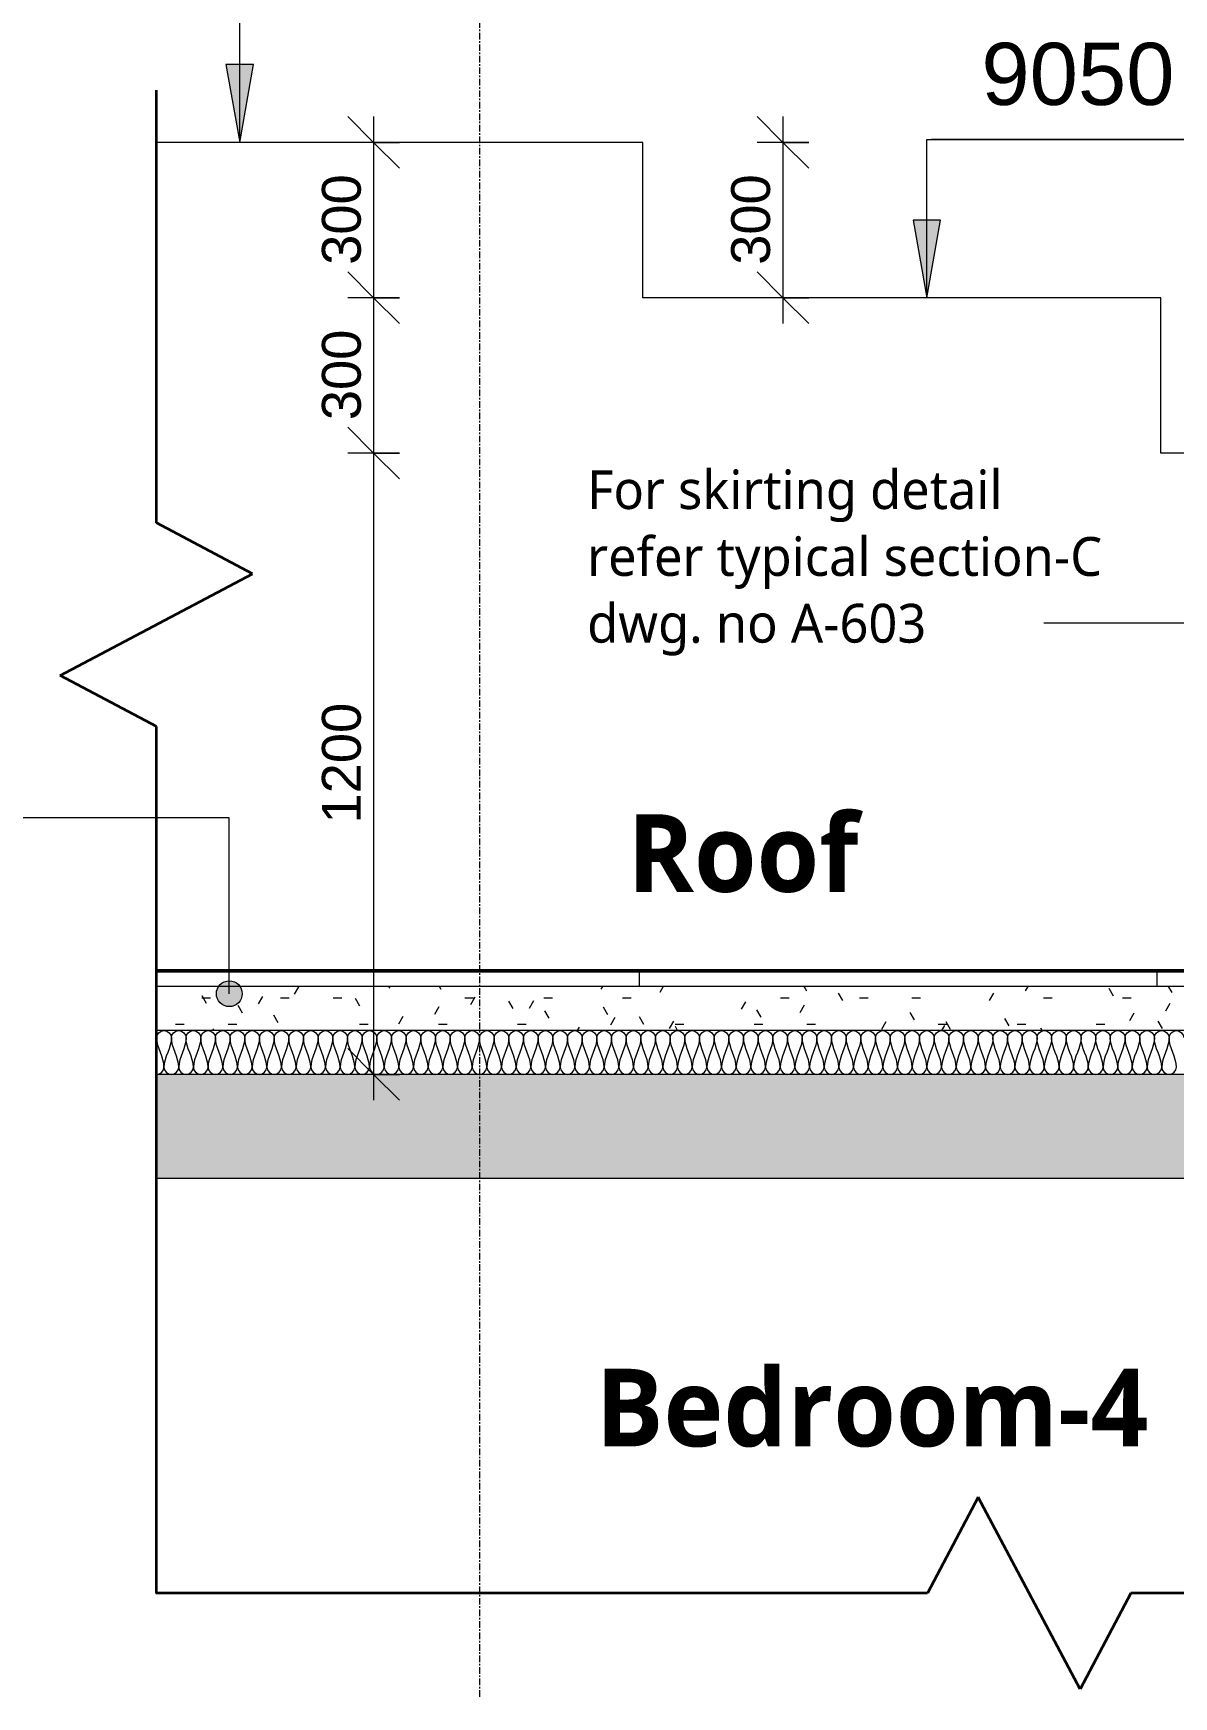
# Model space of a CAD drawing. Header units: millimetres. Extents: x -25665 to 25841, y -6376 to 15610.
# Drawn here: x 19182 to 21385, y 6348 to 9561 of the extents above; entities that cross this region are included whole.
import ezdxf

# ---------------------------------------------------------------- set-up
doc = ezdxf.new("R2010")
doc.units = ezdxf.units.MM
doc.linetypes.add('Grid Line', pattern=[22.225, 12.7, -3.175, 3.175, -3.175])
for name, color, linetype, lineweight in [('A-ANNO-DIMS', 211, 'Continuous', 9), ('A-ANNO-DIMS-50', 211, 'Continuous', 9), ('A-AREA-IDEN', 2, 'Continuous', 9), ('A-DETL', 90, 'Continuous', 9), ('A-DETL-GENF', 92, 'Continuous', 9), ('A-DETL-MEDM', 33, 'Continuous', 25), ('A-DETL-THIN', 151, 'Continuous', 9), ('A-FLOR', 192, 'Continuous', 9), ('A-FLOR-MCUT', 51, 'Continuous', 9), ('A-FLOR-PATT', 8, 'Continuous', 35), ('A-WALL', 113, 'Continuous', 9), ('G-ANNO-DIMS', 111, 'Continuous', 9), ('G-ANNO-TEXT', 231, 'Continuous', 9), ('S-GRID', 1, 'Continuous', 9)]:
    doc.layers.add(name, color=color, linetype=linetype, lineweight=lineweight)
doc.styles.add('Arial_10', font='arial.ttf', dxfattribs={"height": 75})
doc.styles.add('Arial_11', font='arial.ttf', dxfattribs={"height": 120})
doc.styles.add('Lucida Sans Unicode_3', font='l_10646.ttf', dxfattribs={"height": 75})
doc.styles.add('Lucida Sans Unicode_B', font='', dxfattribs={"height": 150})
doc.styles.get('Lucida Sans Unicode_B').set_extended_font_data('Lucida Sans Unicode', bold=True)
doc.dimstyles.new('100_2', dxfattribs={"dimscale": 304.8, "dimtxt": 76.519455, "dimasz": 0.328084, "dimexe": 0.164042, "dimexo": 0.0625, "dimgap": 0.008202, "dimtad": 1, "dimdec": 0, "dimzin": 0, "dimdsep": 46, "dimtxsty": 'Arial_10', "dimblk1": 'OBLIQUE', "dimblk2": 'OBLIQUE', "dimsah": 1, "dimcen": 0.09, "dimdle": 0.164042, "dimazin": 0, "dimtfac": 1, "dimtdec": 4, "dimtix": 1, "dimtmove": 0, "dimatfit": 3, "dimfxl": 0.164042, "dimfxlon": 1, "dimtvp": 1, "dimtolj": 1, "dimtzin": 0, "dimarcsym": 2})

# ---------------------------------------------------------------- blocks, each defined once
blk = doc.blocks.new('M_Break Line1 - M_Break Line-1717217-Section 6')
at = {"layer": 'A-DETL-MEDM', "lineweight": 35}
for p, q in [((4097.5, 8614.9), (4097.5, 9450.5)), ((4283, 8516.6), (4097.5, 8614.9)), ((3911.9, 8320.1), (4283, 8516.6)), ((4097.5, 8221.9), (3911.9, 8320.1)), ((4097.5, 6548.2), (4097.5, 8221.9))]:
    blk.add_line(p, q, dxfattribs=at)
blk = doc.blocks.new('M_Break Line1 - M_Break Line-1717547-Section 6')
at = {"layer": 'A-DETL-MEDM', "lineweight": 35}
for p, q in [((5684.7, 6733.8), (5586.5, 6548.2)), ((5881.2, 6362.7), (5684.7, 6733.8)), ((5586.5, 6548.2), (4096.3, 6548.2)), ((5979.5, 6548.2), (5881.2, 6362.7)), ((7448, 6548.2), (5979.5, 6548.2))]:
    blk.add_line(p, q, dxfattribs=at)
blk = doc.blocks.new('DIMBLOCK57-Section 6')
at = {"layer": 'A-ANNO-DIMS-50', "transparency": 16777216}
for p, q in [((19839.7, 9350), (19789.7, 9400)), ((19839.7, 9400), (19839.7, 9050)), ((19889.7, 9350), (19789.7, 9350)), ((19839.7, 9350), (19889.7, 9300)), ((19839.7, 9350), (19889.7, 9350)), ((19839.7, 9050), (19789.7, 9100)), ((19889.7, 9050), (19789.7, 9050)), ((19839.7, 9050), (19889.7, 9000)), ((19839.7, 9050), (19889.7, 9050))]:
    blk.add_line(p, q, dxfattribs=at)
at = {"layer": 'A-ANNO-DIMS-50', "color": 0, "transparency": 16777216, "insert": (19739.8, 9113.5), "char_height": 75, "width": 207.662, "attachment_point": 1, "rotation": 90, "line_spacing_factor": 0.941778, "style": 'Arial_10'}
blk.add_mtext('300', dxfattribs=at)
blk = doc.blocks.new('_Oblique')
at = {"color": 0, "linetype": 'ByBlock', "lineweight": -2}
blk.add_line((-0.5, -0.5), (0.5, 0.5), dxfattribs=at)
blk = doc.blocks.new('DIMBLOCK58-Section 6')
at = {"layer": 'A-ANNO-DIMS-50', "transparency": 16777216}
for p, q in [((19839.7, 9050), (19789.7, 9100)), ((19889.7, 9050), (19789.7, 9050)), ((19839.7, 9050), (19839.7, 8750)), ((19839.7, 9050), (19889.7, 9000)), ((19839.7, 9050), (19889.7, 9050)), ((19839.7, 8750), (19789.7, 8800)), ((19889.7, 8750), (19789.7, 8750)), ((19839.7, 8750), (19889.7, 8700)), ((19839.7, 8750), (19889.7, 8750))]:
    blk.add_line(p, q, dxfattribs=at)
at = {"layer": 'A-ANNO-DIMS-50', "color": 0, "transparency": 16777216, "insert": (19739.8, 8813.5), "char_height": 75, "width": 207.662, "attachment_point": 1, "rotation": 90, "line_spacing_factor": 0.941778, "style": 'Arial_10'}
blk.add_mtext('300', dxfattribs=at)
blk = doc.blocks.new('DIMBLOCK59-Section 6')
at = {"layer": 'A-ANNO-DIMS-50', "transparency": 16777216}
for p, q in [((19839.7, 8750), (19789.7, 8800)), ((19889.7, 8750), (19789.7, 8750)), ((19839.7, 8750), (19839.7, 7500)), ((19839.7, 8750), (19889.7, 8700)), ((19839.7, 8750), (19889.7, 8750)), ((19839.7, 7550), (19789.7, 7600)), ((19889.7, 7550), (19789.7, 7550)), ((19839.7, 7550), (19889.7, 7500)), ((19839.7, 7550), (19889.7, 7550))]:
    blk.add_line(p, q, dxfattribs=at)
at = {"layer": 'A-ANNO-DIMS-50', "color": 0, "transparency": 16777216, "insert": (19739.8, 8034.6), "char_height": 75, "width": 276.883, "attachment_point": 1, "rotation": 90, "line_spacing_factor": 0.941778, "style": 'Arial_10'}
blk.add_mtext('1200', dxfattribs=at)
blk = doc.blocks.new('DIMBLOCK62-Section 6')
at = {"layer": 'A-ANNO-DIMS-50', "transparency": 16777216}
for p, q in [((20630, 9350), (20580, 9400)), ((20630, 9400), (20630, 9000)), ((20680, 9350), (20580, 9350)), ((20630, 9350), (20680, 9300)), ((20630, 9350), (20680, 9350)), ((20630, 9050), (20580, 9100)), ((20680, 9050), (20580, 9050)), ((20630, 9050), (20680, 9000)), ((20630, 9050), (20680, 9050))]:
    blk.add_line(p, q, dxfattribs=at)
at = {"layer": 'A-ANNO-DIMS-50', "color": 0, "transparency": 16777216, "insert": (20530.1, 9113.5), "char_height": 75, "width": 207.662, "attachment_point": 1, "rotation": 90, "line_spacing_factor": 0.941778, "style": 'Arial_10'}
blk.add_mtext('300', dxfattribs=at)
blk = doc.blocks.new('Spot Elevations - Standard-23738-Section 6')
at = {"layer": 'G-ANNO-DIMS'}
h = blk.add_hatch(color=256, dxfattribs=at)
edge = h.paths.add_edge_path()
edge.add_line((3506.9, 9727.3), (3406.9, 9727.3))
edge.add_arc((3506.9, 9727.3), 100, 90, 180, ccw=False)
edge.add_line((3506.9, 9827.3), (3506.9, 9727.3))
h = blk.add_hatch(color=256, dxfattribs=at)
edge = h.paths.add_edge_path()
edge.add_line((3506.9, 9727.3), (3606.9, 9727.3))
edge.add_arc((3506.9, 9727.3), 100, 270, 360, ccw=False)
edge.add_line((3506.9, 9627.3), (3506.9, 9727.3))
for p, q in [((3506.9, 9577.3), (3506.9, 9877.3)), ((3356.9, 9727.3), (4206.9, 9727.3))]:
    blk.add_line(p, q, dxfattribs=at)
blk.add_circle((3506.9, 9727.3), 100, dxfattribs=at)

msp = doc.modelspace()

# ---------------------------------------------------------------- hatches: boundary and pattern name
at = {"layer": 'A-DETL-GENF', "lineweight": 18}
msp.add_hatch(color=55, dxfattribs=at).paths.add_polyline_path([(22109.8, 7050), (22359.8, 7050), (22359.8, 7750), (22459.8, 7750), (22459.8, 8750), (22159.8, 8750), (22159.8, 7550), (19420.1, 7550), (19420.1, 7350), (22109.8, 7350)])
at = {"layer": 'A-FLOR-PATT', "lineweight": 18}
h = msp.add_hatch(dxfattribs=at)
h.set_pattern_fill('FP_20', color=256, style=0, pattern_type=2)
h.set_pattern_definition([(90, (22352.3, 4650), (-1000, 6e-14), [])])
h.paths.add_polyline_path([(21919.8, 7720), (21909.8, 7750), (19420.1, 7750), (19420.1, 7720), (21909.8, 7720)])
h = msp.add_hatch(dxfattribs=at)
h.set_pattern_fill('FP_21', color=256, style=0, pattern_type=2)
h.set_pattern_definition([(0, (22352.31, 4650), (203.2, 50.8), [16.764, -135.636, 16.764, -135.636, -812.8]), (0, (22352.31, 4650), (203.2, 50.8), [-304.8, 16.764, -288.036, 16.764, -135.636, -355.6]), (0, (22352.31, 4650), (203.2, 50.8), [-762, 16.764, -84.836, 16.764, -237.236]), (120, (22428.51, 4675.4), (-145.5941, 150.57636), [16.764, -135.636, 16.764, -135.636, -812.8]), (120, (22428.51, 4675.4), (-145.5941, 150.57636), [-304.8, 16.764, -288.036, 16.764, -135.636, -355.6]), (120, (22428.51, 4675.4), (-145.5941, 150.57636), [-762, 16.764, -84.836, 16.764, -237.236]), (240, (22453.91, 4777), (-57.6059, -201.37636), [16.764, -135.636, 16.764, -135.636, -812.8]), (240, (22453.91, 4777), (-57.6059, -201.37636), [-304.8, 16.764, -288.036, 16.764, -135.636, -355.6]), (240, (22453.91, 4777), (-57.6059, -201.37636), [-762, 16.764, -84.836, 16.764, -237.236])])
h.paths.add_polyline_path([(21919.8, 7635), (22159.8, 7635), (22159.8, 7720), (19420.1, 7720), (19420.1, 7635), (21909.8, 7635)])
at = {"layer": 'G-ANNO-DIMS'}
for points in [[(19581, 9350), (19607.4, 9500), (19554.5, 9500)], [(20908.1, 9050), (20934.6, 9200), (20881.7, 9200)]]:
    msp.add_hatch(color=256, dxfattribs=at).paths.add_polyline_path(points)
at = {"layer": 'G-ANNO-TEXT'}
h = msp.add_hatch(color=7, dxfattribs=at)
edge = h.paths.add_edge_path()
edge.add_arc((19560.9, 7705.9), 25, 0, 360)

# ---------------------------------------------------------------- linework, layer by layer
at = {"layer": 'A-DETL', "lineweight": 18}
for points in [[(19420.6, 7622.1), (19420.6, 7621.7), (19420.7, 7621.2), (19420.7, 7620.8)], [(19420.7, 7620.8), (19420.7, 7619.9), (19420.6, 7618.9), (19420.6, 7618)], [(19420.7, 7620.8), (19420.7, 7627.5), (19434.8, 7642.5), (19449, 7627.5), (19449, 7620.8)], [(19434.8, 7564.2), (19434.8, 7583.6), (19420.7, 7601.4), (19420.7, 7620.8)], [(19449, 7620.8), (19449, 7601.4), (19434.8, 7583.6), (19434.8, 7564.2)], [(19449, 7620.8), (19449, 7627.5), (19463.2, 7642.5), (19477.3, 7627.5), (19477.3, 7620.8)], [(19463.2, 7564.2), (19463.2, 7583.6), (19449, 7601.4), (19449, 7620.8)], [(19477.3, 7620.8), (19477.3, 7601.4), (19463.2, 7583.6), (19463.2, 7564.2)], [(19477.3, 7620.8), (19477.3, 7627.5), (19491.5, 7642.5), (19505.7, 7627.5), (19505.7, 7620.8)], [(19491.5, 7564.2), (19491.5, 7583.6), (19477.3, 7601.4), (19477.3, 7620.8)], [(19505.7, 7620.8), (19505.7, 7601.4), (19491.5, 7583.6), (19491.5, 7564.2)], [(19505.7, 7620.8), (19505.7, 7627.5), (19519.8, 7642.5), (19534, 7627.5), (19534, 7620.8)], [(19519.8, 7564.2), (19519.8, 7583.6), (19505.7, 7601.4), (19505.7, 7620.8)], [(19534, 7620.8), (19534, 7601.4), (19519.8, 7583.6), (19519.8, 7564.2)], [(19534, 7620.8), (19534, 7627.5), (19548.2, 7642.5), (19562.3, 7627.5), (19562.3, 7620.8)], [(19548.2, 7564.2), (19548.2, 7583.6), (19534, 7601.4), (19534, 7620.8)], [(19562.3, 7620.8), (19562.3, 7601.4), (19548.2, 7583.6), (19548.2, 7564.2)], [(19562.3, 7620.8), (19562.3, 7627.5), (19576.5, 7642.5), (19590.7, 7627.5), (19590.7, 7620.8)], [(19576.5, 7564.2), (19576.5, 7583.6), (19562.3, 7601.4), (19562.3, 7620.8)], [(19590.7, 7620.8), (19590.7, 7601.4), (19576.5, 7583.6), (19576.5, 7564.2)], [(19590.7, 7620.8), (19590.7, 7627.5), (19604.8, 7642.5), (19619, 7627.5), (19619, 7620.8)], [(19604.8, 7564.2), (19604.8, 7583.6), (19590.7, 7601.4), (19590.7, 7620.8)], [(19619, 7620.8), (19619, 7601.4), (19604.8, 7583.6), (19604.8, 7564.2)], [(19619, 7620.8), (19619, 7627.5), (19633.2, 7642.5), (19647.3, 7627.5), (19647.3, 7620.8)], [(19633.2, 7564.2), (19633.2, 7583.6), (19619, 7601.4), (19619, 7620.8)], [(19647.3, 7620.8), (19647.3, 7601.4), (19633.2, 7583.6), (19633.2, 7564.2)], [(19647.3, 7620.8), (19647.3, 7627.5), (19661.5, 7642.5), (19675.7, 7627.5), (19675.7, 7620.8)], [(19661.5, 7564.2), (19661.5, 7583.6), (19647.3, 7601.4), (19647.3, 7620.8)], [(19675.7, 7620.8), (19675.7, 7601.4), (19661.5, 7583.6), (19661.5, 7564.2)], [(19675.7, 7620.8), (19675.7, 7627.5), (19689.8, 7642.5), (19704, 7627.5), (19704, 7620.8)], [(19689.8, 7564.2), (19689.8, 7583.6), (19675.7, 7601.4), (19675.7, 7620.8)], [(19704, 7620.8), (19704, 7601.4), (19689.8, 7583.6), (19689.8, 7564.2)], [(19704, 7620.8), (19704, 7627.5), (19718.2, 7642.5), (19732.3, 7627.5), (19732.3, 7620.8)], [(19718.2, 7564.2), (19718.2, 7583.6), (19704, 7601.4), (19704, 7620.8)], [(19732.3, 7620.8), (19732.3, 7601.4), (19718.2, 7583.6), (19718.2, 7564.2)], [(19732.3, 7620.8), (19732.3, 7627.5), (19746.5, 7642.5), (19760.7, 7627.5), (19760.7, 7620.8)], [(19746.5, 7564.2), (19746.5, 7583.6), (19732.3, 7601.4), (19732.3, 7620.8)], [(19760.7, 7620.8), (19760.7, 7601.4), (19746.5, 7583.6), (19746.5, 7564.2)], [(19760.7, 7620.8), (19760.7, 7627.5), (19774.8, 7642.5), (19789, 7627.5), (19789, 7620.8)], [(19774.8, 7564.2), (19774.8, 7583.6), (19760.7, 7601.4), (19760.7, 7620.8)], [(19789, 7620.8), (19789, 7601.4), (19774.8, 7583.6), (19774.8, 7564.2)], [(19789, 7620.8), (19789, 7627.5), (19803.2, 7642.5), (19817.3, 7627.5), (19817.3, 7620.8)], [(19803.2, 7564.2), (19803.2, 7583.6), (19789, 7601.4), (19789, 7620.8)], [(19817.3, 7620.8), (19817.3, 7601.4), (19803.2, 7583.6), (19803.2, 7564.2)], [(19817.3, 7620.8), (19817.3, 7627.5), (19831.5, 7642.5), (19845.7, 7627.5), (19845.7, 7620.8)], [(19831.5, 7564.2), (19831.5, 7583.6), (19817.3, 7601.4), (19817.3, 7620.8)], [(19845.7, 7620.8), (19845.7, 7601.4), (19831.5, 7583.6), (19831.5, 7564.2)], [(19845.7, 7620.8), (19845.7, 7627.5), (19859.8, 7642.5), (19874, 7627.5), (19874, 7620.8)], [(19859.8, 7564.2), (19859.8, 7583.6), (19845.7, 7601.4), (19845.7, 7620.8)], [(19874, 7620.8), (19874, 7601.4), (19859.8, 7583.6), (19859.8, 7564.2)], [(19874, 7620.8), (19874, 7627.5), (19888.2, 7642.5), (19902.3, 7627.5), (19902.3, 7620.8)], [(19888.2, 7564.2), (19888.2, 7583.6), (19874, 7601.4), (19874, 7620.8)], [(19902.3, 7620.8), (19902.3, 7601.4), (19888.2, 7583.6), (19888.2, 7564.2)], [(19902.3, 7620.8), (19902.3, 7627.5), (19916.5, 7642.5), (19930.7, 7627.5), (19930.7, 7620.8)], [(19916.5, 7564.2), (19916.5, 7583.6), (19902.3, 7601.4), (19902.3, 7620.8)], [(19930.7, 7620.8), (19930.7, 7601.4), (19916.5, 7583.6), (19916.5, 7564.2)], [(19930.7, 7620.8), (19930.7, 7627.5), (19944.8, 7642.5), (19959, 7627.5), (19959, 7620.8)], [(19944.8, 7564.2), (19944.8, 7583.6), (19930.7, 7601.4), (19930.7, 7620.8)], [(19959, 7620.8), (19959, 7601.4), (19944.8, 7583.6), (19944.8, 7564.2)], [(19959, 7620.8), (19959, 7627.5), (19973.2, 7642.5), (19987.3, 7627.5), (19987.3, 7620.8)], [(19973.2, 7564.2), (19973.2, 7583.6), (19959, 7601.4), (19959, 7620.8)], [(19987.3, 7620.8), (19987.3, 7601.4), (19973.2, 7583.6), (19973.2, 7564.2)], [(19987.3, 7620.8), (19987.3, 7627.5), (20001.5, 7642.5), (20015.7, 7627.5), (20015.7, 7620.8)], [(20001.5, 7564.2), (20001.5, 7583.6), (19987.3, 7601.4), (19987.3, 7620.8)], [(20015.7, 7620.8), (20015.7, 7601.4), (20001.5, 7583.6), (20001.5, 7564.2)], [(20015.7, 7620.8), (20015.7, 7627.5), (20029.8, 7642.5), (20044, 7627.5), (20044, 7620.8)], [(20029.8, 7564.2), (20029.8, 7583.6), (20015.7, 7601.4), (20015.7, 7620.8)], [(20044, 7620.8), (20044, 7601.4), (20029.8, 7583.6), (20029.8, 7564.2)], [(20044, 7620.8), (20044, 7627.5), (20058.2, 7642.5), (20072.3, 7627.5), (20072.3, 7620.8)], [(20058.2, 7564.2), (20058.2, 7583.6), (20044, 7601.4), (20044, 7620.8)], [(20072.3, 7620.8), (20072.3, 7601.4), (20058.2, 7583.6), (20058.2, 7564.2)], [(20072.3, 7620.8), (20072.3, 7627.5), (20086.5, 7642.5), (20100.7, 7627.5), (20100.7, 7620.8)], [(20086.5, 7564.2), (20086.5, 7583.6), (20072.3, 7601.4), (20072.3, 7620.8)], [(20100.7, 7620.8), (20100.7, 7601.4), (20086.5, 7583.6), (20086.5, 7564.2)], [(20100.7, 7620.8), (20100.7, 7627.5), (20114.8, 7642.5), (20129, 7627.5), (20129, 7620.8)], [(20114.8, 7564.2), (20114.8, 7583.6), (20100.7, 7601.4), (20100.7, 7620.8)], [(20129, 7620.8), (20129, 7601.4), (20114.8, 7583.6), (20114.8, 7564.2)], [(20129, 7620.8), (20129, 7627.5), (20143.2, 7642.5), (20157.3, 7627.5), (20157.3, 7620.8)], [(20143.2, 7564.2), (20143.2, 7583.6), (20129, 7601.4), (20129, 7620.8)], [(20157.3, 7620.8), (20157.3, 7601.4), (20143.2, 7583.6), (20143.2, 7564.2)], [(20157.3, 7620.8), (20157.3, 7627.5), (20171.5, 7642.5), (20185.7, 7627.5), (20185.7, 7620.8)], [(20171.5, 7564.2), (20171.5, 7583.6), (20157.3, 7601.4), (20157.3, 7620.8)], [(20185.7, 7620.8), (20185.7, 7601.4), (20171.5, 7583.6), (20171.5, 7564.2)], [(20185.7, 7620.8), (20185.7, 7627.5), (20199.8, 7642.5), (20214, 7627.5), (20214, 7620.8)], [(20199.8, 7564.2), (20199.8, 7583.6), (20185.7, 7601.4), (20185.7, 7620.8)], [(20214, 7620.8), (20214, 7601.4), (20199.8, 7583.6), (20199.8, 7564.2)], [(20214, 7620.8), (20214, 7627.5), (20228.2, 7642.5), (20242.3, 7627.5), (20242.3, 7620.8)], [(20228.2, 7564.2), (20228.2, 7583.6), (20214, 7601.4), (20214, 7620.8)], [(20242.3, 7620.8), (20242.3, 7601.4), (20228.2, 7583.6), (20228.2, 7564.2)], [(20242.3, 7620.8), (20242.3, 7627.5), (20256.5, 7642.5), (20270.7, 7627.5), (20270.7, 7620.8)], [(20256.5, 7564.2), (20256.5, 7583.6), (20242.3, 7601.4), (20242.3, 7620.8)], [(20270.7, 7620.8), (20270.7, 7601.4), (20256.5, 7583.6), (20256.5, 7564.2)], [(20270.7, 7620.8), (20270.7, 7627.5), (20284.8, 7642.5), (20299, 7627.5), (20299, 7620.8)], [(20284.8, 7564.2), (20284.8, 7583.6), (20270.7, 7601.4), (20270.7, 7620.8)], [(20299, 7620.8), (20299, 7601.4), (20284.8, 7583.6), (20284.8, 7564.2)], [(20299, 7620.8), (20299, 7627.5), (20313.2, 7642.5), (20327.3, 7627.5), (20327.3, 7620.8)], [(20313.2, 7564.2), (20313.2, 7583.6), (20299, 7601.4), (20299, 7620.8)], [(20327.3, 7620.8), (20327.3, 7601.4), (20313.2, 7583.6), (20313.2, 7564.2)], [(20327.3, 7620.8), (20327.3, 7627.5), (20341.5, 7642.5), (20355.7, 7627.5), (20355.7, 7620.8)], [(20341.5, 7564.2), (20341.5, 7583.6), (20327.3, 7601.4), (20327.3, 7620.8)], [(20355.7, 7620.8), (20355.7, 7601.4), (20341.5, 7583.6), (20341.5, 7564.2)], [(20355.7, 7620.8), (20355.7, 7627.5), (20369.8, 7642.5), (20384, 7627.5), (20384, 7620.8)], [(20369.8, 7564.2), (20369.8, 7583.6), (20355.7, 7601.4), (20355.7, 7620.8)], [(20384, 7620.8), (20384, 7601.4), (20369.8, 7583.6), (20369.8, 7564.2)], [(20384, 7620.8), (20384, 7627.5), (20398.2, 7642.5), (20412.3, 7627.5), (20412.3, 7620.8)], [(20398.2, 7564.2), (20398.2, 7583.6), (20384, 7601.4), (20384, 7620.8)], [(20412.3, 7620.8), (20412.3, 7601.4), (20398.2, 7583.6), (20398.2, 7564.2)], [(20412.3, 7620.8), (20412.3, 7627.5), (20426.5, 7642.5), (20440.7, 7627.5), (20440.7, 7620.8)], [(20426.5, 7564.2), (20426.5, 7583.6), (20412.3, 7601.4), (20412.3, 7620.8)], [(20440.7, 7620.8), (20440.7, 7601.4), (20426.5, 7583.6), (20426.5, 7564.2)], [(20440.7, 7620.8), (20440.7, 7627.5), (20454.8, 7642.5), (20469, 7627.5), (20469, 7620.8)], [(20454.8, 7564.2), (20454.8, 7583.6), (20440.7, 7601.4), (20440.7, 7620.8)], [(20469, 7620.8), (20469, 7601.4), (20454.8, 7583.6), (20454.8, 7564.2)], [(20469, 7620.8), (20469, 7627.5), (20483.2, 7642.5), (20497.3, 7627.5), (20497.3, 7620.8)], [(20483.2, 7564.2), (20483.2, 7583.6), (20469, 7601.4), (20469, 7620.8)], [(20497.3, 7620.8), (20497.3, 7601.4), (20483.2, 7583.6), (20483.2, 7564.2)], [(20497.3, 7620.8), (20497.3, 7627.5), (20511.5, 7642.5), (20525.7, 7627.5), (20525.7, 7620.8)], [(20511.5, 7564.2), (20511.5, 7583.6), (20497.3, 7601.4), (20497.3, 7620.8)], [(20525.7, 7620.8), (20525.7, 7601.4), (20511.5, 7583.6), (20511.5, 7564.2)], [(20525.7, 7620.8), (20525.7, 7627.5), (20539.8, 7642.5), (20554, 7627.5), (20554, 7620.8)], [(20539.8, 7564.2), (20539.8, 7583.6), (20525.7, 7601.4), (20525.7, 7620.8)], [(20554, 7620.8), (20554, 7601.4), (20539.8, 7583.6), (20539.8, 7564.2)], [(20554, 7620.8), (20554, 7627.5), (20568.2, 7642.5), (20582.3, 7627.5), (20582.3, 7620.8)], [(20568.2, 7564.2), (20568.2, 7583.6), (20554, 7601.4), (20554, 7620.8)], [(20582.3, 7620.8), (20582.3, 7601.4), (20568.2, 7583.6), (20568.2, 7564.2)], [(20582.3, 7620.8), (20582.3, 7627.5), (20596.5, 7642.5), (20610.7, 7627.5), (20610.7, 7620.8)], [(20596.5, 7564.2), (20596.5, 7583.6), (20582.3, 7601.4), (20582.3, 7620.8)], [(20610.7, 7620.8), (20610.7, 7601.4), (20596.5, 7583.6), (20596.5, 7564.2)], [(20610.7, 7620.8), (20610.7, 7627.5), (20624.8, 7642.5), (20639, 7627.5), (20639, 7620.8)], [(20624.8, 7564.2), (20624.8, 7583.6), (20610.7, 7601.4), (20610.7, 7620.8)], [(20639, 7620.8), (20639, 7601.4), (20624.8, 7583.6), (20624.8, 7564.2)], [(20639, 7620.8), (20639, 7627.5), (20653.2, 7642.5), (20667.3, 7627.5), (20667.3, 7620.8)], [(20653.2, 7564.2), (20653.2, 7583.6), (20639, 7601.4), (20639, 7620.8)], [(20667.3, 7620.8), (20667.3, 7601.4), (20653.2, 7583.6), (20653.2, 7564.2)], [(20667.3, 7620.8), (20667.3, 7627.5), (20681.5, 7642.5), (20695.7, 7627.5), (20695.7, 7620.8)], [(20681.5, 7564.2), (20681.5, 7583.6), (20667.3, 7601.4), (20667.3, 7620.8)], [(20695.7, 7620.8), (20695.7, 7601.4), (20681.5, 7583.6), (20681.5, 7564.2)], [(20695.7, 7620.8), (20695.7, 7627.5), (20709.8, 7642.5), (20724, 7627.5), (20724, 7620.8)], [(20709.8, 7564.2), (20709.8, 7583.6), (20695.7, 7601.4), (20695.7, 7620.8)], [(20724, 7620.8), (20724, 7601.4), (20709.8, 7583.6), (20709.8, 7564.2)], [(20724, 7620.8), (20724, 7627.5), (20738.2, 7642.5), (20752.3, 7627.5), (20752.3, 7620.8)], [(20738.2, 7564.2), (20738.2, 7583.6), (20724, 7601.4), (20724, 7620.8)], [(20752.3, 7620.8), (20752.3, 7601.4), (20738.2, 7583.6), (20738.2, 7564.2)], [(20752.3, 7620.8), (20752.3, 7627.5), (20766.5, 7642.5), (20780.7, 7627.5), (20780.7, 7620.8)], [(20766.5, 7564.2), (20766.5, 7583.6), (20752.3, 7601.4), (20752.3, 7620.8)], [(20780.7, 7620.8), (20780.7, 7601.4), (20766.5, 7583.6), (20766.5, 7564.2)], [(20780.7, 7620.8), (20780.7, 7627.5), (20794.8, 7642.5), (20809, 7627.5), (20809, 7620.8)], [(20794.8, 7564.2), (20794.8, 7583.6), (20780.7, 7601.4), (20780.7, 7620.8)], [(20809, 7620.8), (20809, 7601.4), (20794.8, 7583.6), (20794.8, 7564.2)], [(20809, 7620.8), (20809, 7627.5), (20823.2, 7642.5), (20837.3, 7627.5), (20837.3, 7620.8)], [(20823.2, 7564.2), (20823.2, 7583.6), (20809, 7601.4), (20809, 7620.8)], [(20837.3, 7620.8), (20837.3, 7601.4), (20823.2, 7583.6), (20823.2, 7564.2)], [(20837.3, 7620.8), (20837.3, 7627.5), (20851.5, 7642.5), (20865.7, 7627.5), (20865.7, 7620.8)], [(20851.5, 7564.2), (20851.5, 7583.6), (20837.3, 7601.4), (20837.3, 7620.8)], [(20865.7, 7620.8), (20865.7, 7601.4), (20851.5, 7583.6), (20851.5, 7564.2)], [(20865.7, 7620.8), (20865.7, 7627.5), (20879.8, 7642.5), (20894, 7627.5), (20894, 7620.8)], [(20879.8, 7564.2), (20879.8, 7583.6), (20865.7, 7601.4), (20865.7, 7620.8)], [(20894, 7620.8), (20894, 7601.4), (20879.8, 7583.6), (20879.8, 7564.2)], [(20894, 7620.8), (20894, 7627.5), (20908.2, 7642.5), (20922.3, 7627.5), (20922.3, 7620.8)], [(20908.2, 7564.2), (20908.2, 7583.6), (20894, 7601.4), (20894, 7620.8)], [(20922.3, 7620.8), (20922.3, 7601.4), (20908.2, 7583.6), (20908.2, 7564.2)], [(20922.3, 7620.8), (20922.3, 7627.5), (20936.5, 7642.5), (20950.7, 7627.5), (20950.7, 7620.8)], [(20936.5, 7564.2), (20936.5, 7583.6), (20922.3, 7601.4), (20922.3, 7620.8)], [(20950.7, 7620.8), (20950.7, 7601.4), (20936.5, 7583.6), (20936.5, 7564.2)], [(20950.7, 7620.8), (20950.7, 7627.5), (20964.8, 7642.5), (20979, 7627.5), (20979, 7620.8)], [(20964.8, 7564.2), (20964.8, 7583.6), (20950.7, 7601.4), (20950.7, 7620.8)], [(20979, 7620.8), (20979, 7601.4), (20964.8, 7583.6), (20964.8, 7564.2)], [(20979, 7620.8), (20979, 7627.5), (20993.2, 7642.5), (21007.3, 7627.5), (21007.3, 7620.8)], [(20993.2, 7564.2), (20993.2, 7583.6), (20979, 7601.4), (20979, 7620.8)], [(21007.3, 7620.8), (21007.3, 7601.4), (20993.2, 7583.6), (20993.2, 7564.2)], [(21007.3, 7620.8), (21007.3, 7627.5), (21021.5, 7642.5), (21035.7, 7627.5), (21035.7, 7620.8)], [(21021.5, 7564.2), (21021.5, 7583.6), (21007.3, 7601.4), (21007.3, 7620.8)], [(21035.7, 7620.8), (21035.7, 7601.4), (21021.5, 7583.6), (21021.5, 7564.2)], [(21035.7, 7620.8), (21035.7, 7627.5), (21049.8, 7642.5), (21064, 7627.5), (21064, 7620.8)], [(21049.8, 7564.2), (21049.8, 7583.6), (21035.7, 7601.4), (21035.7, 7620.8)], [(21064, 7620.8), (21064, 7601.4), (21049.8, 7583.6), (21049.8, 7564.2)], [(21064, 7620.8), (21064, 7627.5), (21078.2, 7642.5), (21092.3, 7627.5), (21092.3, 7620.8)], [(21078.2, 7564.2), (21078.2, 7583.6), (21064, 7601.4), (21064, 7620.8)], [(21092.3, 7620.8), (21092.3, 7601.4), (21078.2, 7583.6), (21078.2, 7564.2)], [(21092.3, 7620.8), (21092.3, 7627.5), (21106.5, 7642.5), (21120.7, 7627.5), (21120.7, 7620.8)], [(21106.5, 7564.2), (21106.5, 7583.6), (21092.3, 7601.4), (21092.3, 7620.8)], [(21120.7, 7620.8), (21120.7, 7601.4), (21106.5, 7583.6), (21106.5, 7564.2)], [(21120.7, 7620.8), (21120.7, 7627.5), (21134.8, 7642.5), (21149, 7627.5), (21149, 7620.8)], [(21134.8, 7564.2), (21134.8, 7583.6), (21120.7, 7601.4), (21120.7, 7620.8)], [(21149, 7620.8), (21149, 7601.4), (21134.8, 7583.6), (21134.8, 7564.2)], [(21149, 7620.8), (21149, 7627.5), (21163.2, 7642.5), (21177.3, 7627.5), (21177.3, 7620.8)], [(21163.2, 7564.2), (21163.2, 7583.6), (21149, 7601.4), (21149, 7620.8)], [(21177.3, 7620.8), (21177.3, 7601.4), (21163.2, 7583.6), (21163.2, 7564.2)], [(21177.3, 7620.8), (21177.3, 7627.5), (21191.5, 7642.5), (21205.7, 7627.5), (21205.7, 7620.8)], [(21191.5, 7564.2), (21191.5, 7583.6), (21177.3, 7601.4), (21177.3, 7620.8)], [(21205.7, 7620.8), (21205.7, 7601.4), (21191.5, 7583.6), (21191.5, 7564.2)], [(21205.7, 7620.8), (21205.7, 7627.5), (21219.8, 7642.5), (21234, 7627.5), (21234, 7620.8)], [(21219.8, 7564.2), (21219.8, 7583.6), (21205.7, 7601.4), (21205.7, 7620.8)], [(21234, 7620.8), (21234, 7601.4), (21219.8, 7583.6), (21219.8, 7564.2)], [(21234, 7620.8), (21234, 7627.5), (21248.2, 7642.5), (21262.3, 7627.5), (21262.3, 7620.8)], [(21248.2, 7564.2), (21248.2, 7583.6), (21234, 7601.4), (21234, 7620.8)], [(21262.3, 7620.8), (21262.3, 7601.4), (21248.2, 7583.6), (21248.2, 7564.2)], [(21262.3, 7620.8), (21262.3, 7627.5), (21276.5, 7642.5), (21290.7, 7627.5), (21290.7, 7620.8)], [(21276.5, 7564.2), (21276.5, 7583.6), (21262.3, 7601.4), (21262.3, 7620.8)], [(21290.7, 7620.8), (21290.7, 7601.4), (21276.5, 7583.6), (21276.5, 7564.2)], [(21290.7, 7620.8), (21290.7, 7627.5), (21304.8, 7642.5), (21319, 7627.5), (21319, 7620.8)], [(21304.8, 7564.2), (21304.8, 7583.6), (21290.7, 7601.4), (21290.7, 7620.8)], [(21319, 7620.8), (21319, 7601.4), (21304.8, 7583.6), (21304.8, 7564.2)], [(21319, 7620.8), (21319, 7627.5), (21333.2, 7642.5), (21347.3, 7627.5), (21347.3, 7620.8)], [(21333.2, 7564.2), (21333.2, 7583.6), (21319, 7601.4), (21319, 7620.8)], [(21347.3, 7620.8), (21347.3, 7601.4), (21333.2, 7583.6), (21333.2, 7564.2)], [(21347.3, 7620.8), (21347.3, 7627.5), (21361.5, 7642.5), (21375.7, 7627.5), (21375.7, 7620.8)], [(21361.5, 7564.2), (21361.5, 7583.6), (21347.3, 7601.4), (21347.3, 7620.8)], [(21375.7, 7620.8), (21375.7, 7601.4), (21361.5, 7583.6), (21361.5, 7564.2)], [(21375.7, 7620.8), (21375.7, 7627.5), (21389.8, 7642.5), (21404, 7627.5), (21404, 7620.8)], [(21389.8, 7564.2), (21389.8, 7583.6), (21375.7, 7601.4), (21375.7, 7620.8)], [(19420.7, 7550), (19427.7, 7550), (19434.8, 7557.5), (19434.8, 7564.2)], [(19434.8, 7564.2), (19434.8, 7557.5), (19449, 7542.5), (19463.2, 7557.5), (19463.2, 7564.2)], [(19463.2, 7564.2), (19463.2, 7557.5), (19477.3, 7542.5), (19491.5, 7557.5), (19491.5, 7564.2)], [(19491.5, 7564.2), (19491.5, 7557.5), (19505.7, 7542.5), (19519.8, 7557.5), (19519.8, 7564.2)], [(19519.8, 7564.2), (19519.8, 7557.5), (19534, 7542.5), (19548.2, 7557.5), (19548.2, 7564.2)], [(19548.2, 7564.2), (19548.2, 7557.5), (19562.3, 7542.5), (19576.5, 7557.5), (19576.5, 7564.2)], [(19576.5, 7564.2), (19576.5, 7557.5), (19590.7, 7542.5), (19604.8, 7557.5), (19604.8, 7564.2)], [(19604.8, 7564.2), (19604.8, 7557.5), (19619, 7542.5), (19633.2, 7557.5), (19633.2, 7564.2)], [(19633.2, 7564.2), (19633.2, 7557.5), (19647.3, 7542.5), (19661.5, 7557.5), (19661.5, 7564.2)], [(19661.5, 7564.2), (19661.5, 7557.5), (19675.7, 7542.5), (19689.8, 7557.5), (19689.8, 7564.2)], [(19689.8, 7564.2), (19689.8, 7557.5), (19704, 7542.5), (19718.2, 7557.5), (19718.2, 7564.2)], [(19718.2, 7564.2), (19718.2, 7557.5), (19732.3, 7542.5), (19746.5, 7557.5), (19746.5, 7564.2)], [(19746.5, 7564.2), (19746.5, 7557.5), (19760.7, 7542.5), (19774.8, 7557.5), (19774.8, 7564.2)], [(19774.8, 7564.2), (19774.8, 7557.5), (19789, 7542.5), (19803.2, 7557.5), (19803.2, 7564.2)], [(19803.2, 7564.2), (19803.2, 7557.5), (19817.3, 7542.5), (19831.5, 7557.5), (19831.5, 7564.2)], [(19831.5, 7564.2), (19831.5, 7557.5), (19845.7, 7542.5), (19859.8, 7557.5), (19859.8, 7564.2)], [(19859.8, 7564.2), (19859.8, 7557.5), (19874, 7542.5), (19888.2, 7557.5), (19888.2, 7564.2)], [(19888.2, 7564.2), (19888.2, 7557.5), (19902.3, 7542.5), (19916.5, 7557.5), (19916.5, 7564.2)], [(19916.5, 7564.2), (19916.5, 7557.5), (19930.7, 7542.5), (19944.8, 7557.5), (19944.8, 7564.2)], [(19944.8, 7564.2), (19944.8, 7557.5), (19959, 7542.5), (19973.2, 7557.5), (19973.2, 7564.2)], [(19973.2, 7564.2), (19973.2, 7557.5), (19987.3, 7542.5), (20001.5, 7557.5), (20001.5, 7564.2)], [(20001.5, 7564.2), (20001.5, 7557.5), (20015.7, 7542.5), (20029.8, 7557.5), (20029.8, 7564.2)], [(20029.8, 7564.2), (20029.8, 7557.5), (20044, 7542.5), (20058.2, 7557.5), (20058.2, 7564.2)], [(20058.2, 7564.2), (20058.2, 7557.5), (20072.3, 7542.5), (20086.5, 7557.5), (20086.5, 7564.2)], [(20086.5, 7564.2), (20086.5, 7557.5), (20100.7, 7542.5), (20114.8, 7557.5), (20114.8, 7564.2)], [(20114.8, 7564.2), (20114.8, 7557.5), (20129, 7542.5), (20143.2, 7557.5), (20143.2, 7564.2)], [(20143.2, 7564.2), (20143.2, 7557.5), (20157.3, 7542.5), (20171.5, 7557.5), (20171.5, 7564.2)], [(20171.5, 7564.2), (20171.5, 7557.5), (20185.7, 7542.5), (20199.8, 7557.5), (20199.8, 7564.2)], [(20199.8, 7564.2), (20199.8, 7557.5), (20214, 7542.5), (20228.2, 7557.5), (20228.2, 7564.2)], [(20228.2, 7564.2), (20228.2, 7557.5), (20242.3, 7542.5), (20256.5, 7557.5), (20256.5, 7564.2)], [(20256.5, 7564.2), (20256.5, 7557.5), (20270.7, 7542.5), (20284.8, 7557.5), (20284.8, 7564.2)], [(20284.8, 7564.2), (20284.8, 7557.5), (20299, 7542.5), (20313.2, 7557.5), (20313.2, 7564.2)], [(20313.2, 7564.2), (20313.2, 7557.5), (20327.3, 7542.5), (20341.5, 7557.5), (20341.5, 7564.2)], [(20341.5, 7564.2), (20341.5, 7557.5), (20355.7, 7542.5), (20369.8, 7557.5), (20369.8, 7564.2)], [(20369.8, 7564.2), (20369.8, 7557.5), (20384, 7542.5), (20398.2, 7557.5), (20398.2, 7564.2)], [(20398.2, 7564.2), (20398.2, 7557.5), (20412.3, 7542.5), (20426.5, 7557.5), (20426.5, 7564.2)], [(20426.5, 7564.2), (20426.5, 7557.5), (20440.7, 7542.5), (20454.8, 7557.5), (20454.8, 7564.2)], [(20454.8, 7564.2), (20454.8, 7557.5), (20469, 7542.5), (20483.2, 7557.5), (20483.2, 7564.2)], [(20483.2, 7564.2), (20483.2, 7557.5), (20497.3, 7542.5), (20511.5, 7557.5), (20511.5, 7564.2)], [(20511.5, 7564.2), (20511.5, 7557.5), (20525.7, 7542.5), (20539.8, 7557.5), (20539.8, 7564.2)], [(20539.8, 7564.2), (20539.8, 7557.5), (20554, 7542.5), (20568.2, 7557.5), (20568.2, 7564.2)], [(20568.2, 7564.2), (20568.2, 7557.5), (20582.3, 7542.5), (20596.5, 7557.5), (20596.5, 7564.2)], [(20596.5, 7564.2), (20596.5, 7557.5), (20610.7, 7542.5), (20624.8, 7557.5), (20624.8, 7564.2)], [(20624.8, 7564.2), (20624.8, 7557.5), (20639, 7542.5), (20653.2, 7557.5), (20653.2, 7564.2)], [(20653.2, 7564.2), (20653.2, 7557.5), (20667.3, 7542.5), (20681.5, 7557.5), (20681.5, 7564.2)], [(20681.5, 7564.2), (20681.5, 7557.5), (20695.7, 7542.5), (20709.8, 7557.5), (20709.8, 7564.2)], [(20709.8, 7564.2), (20709.8, 7557.5), (20724, 7542.5), (20738.2, 7557.5), (20738.2, 7564.2)], [(20738.2, 7564.2), (20738.2, 7557.5), (20752.3, 7542.5), (20766.5, 7557.5), (20766.5, 7564.2)], [(20766.5, 7564.2), (20766.5, 7557.5), (20780.7, 7542.5), (20794.8, 7557.5), (20794.8, 7564.2)], [(20794.8, 7564.2), (20794.8, 7557.5), (20809, 7542.5), (20823.2, 7557.5), (20823.2, 7564.2)], [(20823.2, 7564.2), (20823.2, 7557.5), (20837.3, 7542.5), (20851.5, 7557.5), (20851.5, 7564.2)], [(20851.5, 7564.2), (20851.5, 7557.5), (20865.7, 7542.5), (20879.8, 7557.5), (20879.8, 7564.2)], [(20879.8, 7564.2), (20879.8, 7557.5), (20894, 7542.5), (20908.2, 7557.5), (20908.2, 7564.2)], [(20908.2, 7564.2), (20908.2, 7557.5), (20922.3, 7542.5), (20936.5, 7557.5), (20936.5, 7564.2)], [(20936.5, 7564.2), (20936.5, 7557.5), (20950.7, 7542.5), (20964.8, 7557.5), (20964.8, 7564.2)], [(20964.8, 7564.2), (20964.8, 7557.5), (20979, 7542.5), (20993.2, 7557.5), (20993.2, 7564.2)], [(20993.2, 7564.2), (20993.2, 7557.5), (21007.3, 7542.5), (21021.5, 7557.5), (21021.5, 7564.2)], [(21021.5, 7564.2), (21021.5, 7557.5), (21035.7, 7542.5), (21049.8, 7557.5), (21049.8, 7564.2)], [(21049.8, 7564.2), (21049.8, 7557.5), (21064, 7542.5), (21078.2, 7557.5), (21078.2, 7564.2)], [(21078.2, 7564.2), (21078.2, 7557.5), (21092.3, 7542.5), (21106.5, 7557.5), (21106.5, 7564.2)], [(21106.5, 7564.2), (21106.5, 7557.5), (21120.7, 7542.5), (21134.8, 7557.5), (21134.8, 7564.2)], [(21134.8, 7564.2), (21134.8, 7557.5), (21149, 7542.5), (21163.2, 7557.5), (21163.2, 7564.2)], [(21163.2, 7564.2), (21163.2, 7557.5), (21177.3, 7542.5), (21191.5, 7557.5), (21191.5, 7564.2)], [(21191.5, 7564.2), (21191.5, 7557.5), (21205.7, 7542.5), (21219.8, 7557.5), (21219.8, 7564.2)], [(21219.8, 7564.2), (21219.8, 7557.5), (21234, 7542.5), (21248.2, 7557.5), (21248.2, 7564.2)], [(21248.2, 7564.2), (21248.2, 7557.5), (21262.3, 7542.5), (21276.5, 7557.5), (21276.5, 7564.2)], [(21276.5, 7564.2), (21276.5, 7557.5), (21290.7, 7542.5), (21304.8, 7557.5), (21304.8, 7564.2)], [(21304.8, 7564.2), (21304.8, 7557.5), (21319, 7542.5), (21333.2, 7557.5), (21333.2, 7564.2)], [(21333.2, 7564.2), (21333.2, 7557.5), (21347.3, 7542.5), (21361.5, 7557.5), (21361.5, 7564.2)], [(21361.5, 7564.2), (21361.5, 7557.5), (21375.7, 7542.5), (21389.8, 7557.5), (21389.8, 7564.2)]]:
    msp.add_open_spline(points, degree=3, dxfattribs=at)
at = {"layer": 'A-DETL-THIN', "lineweight": 18}
for p, q in [((22159.8, 7550), (19420.1, 7550)), ((19420.1, 7350), (22109.8, 7350))]:
    msp.add_line(p, q, dxfattribs=at)
at = {"layer": 'A-FLOR', "lineweight": 50}
msp.add_line((21909.8, 7750), (19420.1, 7750), dxfattribs=at)
at = {"layer": 'A-FLOR-MCUT', "lineweight": 18}
for p, q in [((21919.8, 7720), (19420.1, 7720)), ((22159.8, 7635), (19420.1, 7635))]:
    msp.add_line(p, q, dxfattribs=at)
at = {"layer": 'A-WALL', "lineweight": 18}
for p, q in [((20359.8, 9350), (19420.1, 9350)), ((20359.8, 9050), (20359.8, 9350)), ((21359.8, 9050), (20359.8, 9050)), ((21359.8, 8750), (21359.8, 9050)), ((22159.8, 8750), (21359.8, 8750))]:
    msp.add_line(p, q, dxfattribs=at)
at = {"layer": 'G-ANNO-DIMS'}
for p, q in [((19581, 9350), (19581, 9727.3)), ((19607.4, 9500), (19554.5, 9500)), ((19554.5, 9500), (19581, 9350)), ((19581, 9350), (19607.4, 9500)), ((20908.1, 9355.8), (21516.9, 9355.8)), ((20908.1, 9050), (20908.1, 9355.8)), ((20934.6, 9200), (20881.7, 9200)), ((20881.7, 9200), (20908.1, 9050)), ((20908.1, 9050), (20934.6, 9200))]:
    msp.add_line(p, q, dxfattribs=at)
at = {"layer": 'G-ANNO-TEXT', "color": 7}
for p, q in [((21518.5, 8421.3), (21134.2, 8421.3)), ((19560.9, 8045.3), (18886.1, 8045.3)), ((19560.9, 7705.9), (19560.9, 8045.3))]:
    msp.add_line(p, q, dxfattribs=at)
msp.add_circle((19560.9, 7705.9), 25, dxfattribs=at)
at = {"layer": 'S-GRID', "linetype": 'Grid Line'}
msp.add_line((20044.8, 6348.3), (20044.8, 10929.3), dxfattribs=at)

# ---------------------------------------------------------------- block references
at = {"layer": 'A-DETL-GENF', "lineweight": 18}
for name in ['M_Break Line1 - M_Break Line-1717217-Section 6', 'M_Break Line1 - M_Break Line-1717547-Section 6']:
    msp.add_blockref(name, (15322.7, 0), dxfattribs=at)
at = {"layer": 'G-ANNO-DIMS', "extrusion": (0, 0, -1)}
msp.add_blockref('Spot Elevations - Standard-23738-Section 6', (-25123.9, -371.5), dxfattribs=at)

# ---------------------------------------------------------------- texts
at = {"layer": 'A-AREA-IDEN', "char_height": 150, "attachment_point": 1, "style": 'Lucida Sans Unicode_B'}
for s, insert, width in [('Roof', (20329.3, 8052.5), 585.232), ('Bedroom-4', (20268.2, 6981.7), 1455.063)]:
    msp.add_mtext(s, dxfattribs=dict(at, insert=insert, width=width))
at = {"layer": 'G-ANNO-DIMS', "insert": (21013.3, 9542.2), "char_height": 120, "width": 446.622, "attachment_point": 1, "line_spacing_factor": 0.941778, "style": 'Arial_11'}
msp.add_mtext('9050', dxfattribs=at)
at = {"layer": 'G-ANNO-TEXT', "color": 7, "char_height": 75, "attachment_point": 1, "style": 'Lucida Sans Unicode_3'}
for s, insert, width in [('For skirting detail ', (20252, 8716.8), 1138.396), ('refer typical section-C ', (20252, 8587.8), 1410.97), ('dwg. no A-603', (20252, 8458.8), 945.991)]:
    msp.add_mtext(s, dxfattribs=dict(at, insert=insert, width=width))

# ---------------------------------------------------------------- dimensions: what is measured, and where the dimension line sits
at = {"layer": 'A-ANNO-DIMS'}
for base, p1, p2, override, picture, middle in [((19839.7, 9050), (19889.7, 9350), (19889.7, 9050), {"dimpost": '<>', "dimfxl": 300}, 'DIMBLOCK57-Section 6', (19798.9, 9200)), ((20630, 9050), (20680, 9350), (20680, 9050), {"dimpost": '<>', "dimfxl": 300}, 'DIMBLOCK62-Section 6', (20589.1, 9200)), ((19839.7, 8750), (19889.7, 9050), (19889.7, 8750), {"dimpost": '<>', "dimfxl": 300}, 'DIMBLOCK58-Section 6', (19798.9, 8900)), ((19839.7, 7550), (19889.7, 8750), (19889.7, 7550), {"dimpost": '<>', "dimfxl": 1200}, 'DIMBLOCK59-Section 6', (19798.9, 8150))]:
    dim = msp.add_linear_dim(base=base, p1=p1, p2=p2, angle=90, dimstyle='100_2', override=override, dxfattribs=at)
    dim.commit()
    dim.dimension.update_dxf_attribs({"geometry": picture, "text_midpoint": middle})

doc.saveas('drawing.dxf')
